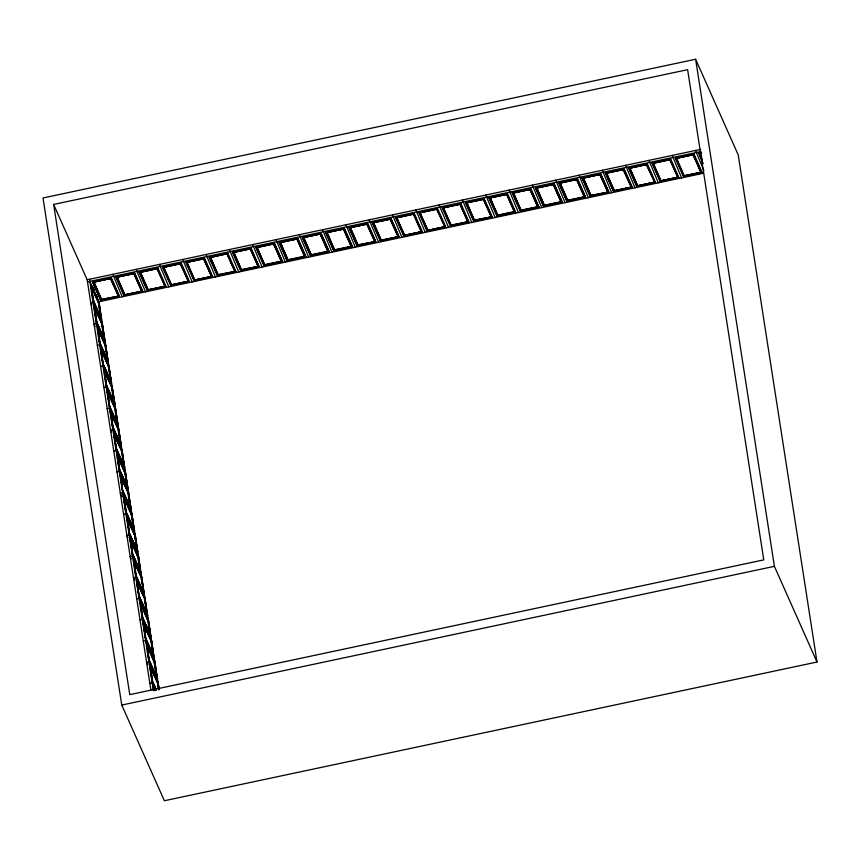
<?xml version="1.0" encoding="UTF-8"?>
<svg xmlns="http://www.w3.org/2000/svg" width="860" height="860" viewBox="0 0 860 860"><rect width="100%" height="100%" fill="white"/><g stroke="black" fill="none" stroke-linecap="round" stroke-linejoin="round"><path stroke-width="1.29" d="M101.125 300.323L101.448 299.688L118.422 296.077L110.37 278.425L93.622 282.091L93.117 282.327L101.125 300.323L119.024 296.517L111.015 278.522L110.478 278.801M116.928 277.135L124.754 294.733L141.728 291.175L133.676 273.469L116.928 277.135L124.431 295.367L116.949 277.307M165.647 286.606L165.034 286.165L148.071 289.777L140.234 272.19L147.748 290.411L139.728 272.416L157.627 268.61L165.647 286.606L147.748 290.411M188.953 281.661L188.34 281.209L171.376 284.821L171.054 285.466L163.034 267.46L180.944 263.654L188.953 281.661L171.054 285.466M264.289 265.643L282.188 261.838L273.749 243.81L256.269 247.648L264.289 265.643L264.611 265.009L281.575 261.451L273.523 243.745L281.327 261.558M287.595 260.688L305.493 256.882L297.485 238.886L279.586 242.692L287.595 260.688L287.917 260.053L304.881 256.495L296.829 238.79L304.644 256.602M303.397 237.51L320.361 233.963L328.197 251.485L311.223 255.097L310.901 255.732L302.892 237.736L303.397 237.51L311.255 255.259L328.8 251.926L310.901 255.732M352.116 246.981L351.504 246.53L334.529 250.142L334.207 250.787L326.198 232.78L326.703 232.555L344.097 228.986L352.116 246.981L334.207 250.787M375.422 242.025L374.81 241.585L357.846 245.186L357.523 245.831L349.504 227.835L367.403 224.03L375.422 242.025L357.523 245.831M380.829 240.875L398.728 237.07L398.115 236.629L381.152 240.23L373.315 222.643L380.829 240.875L373.348 222.804M421.432 231.727L404.49 235.447L421.432 231.673L404.458 235.275L396.632 217.688L404.135 235.919L396.127 217.924L413.596 214.086L422.034 232.114L404.135 235.919M427.441 230.964L427.764 230.329L444.738 226.718L436.687 209.066L419.938 212.732L419.433 212.968L427.441 230.964L445.351 227.158L436.901 209.13L445.351 227.158M515.269 212.302L514.667 211.85L497.693 215.462L497.37 216.107L489.362 198.101L507.26 194.306L515.269 212.302L497.37 216.107M538.575 207.346L537.973 206.905L520.999 210.506L520.676 211.151L512.667 193.156L530.566 189.35L538.575 207.346L520.676 211.151M561.892 202.39L561.279 201.95L544.305 205.551L543.982 206.196L535.973 188.2L553.872 184.395L561.892 202.39L543.982 206.196M559.806 183.062L567.643 200.767L584.585 196.994L567.621 200.595L567.299 201.24L559.279 183.244L576.759 179.407L585.198 197.434L567.299 201.24M590.605 196.284L608.504 192.479L590.949 195.811L607.891 192.038L599.839 174.386L583.112 178.117L590.605 196.284L582.596 178.289L583.091 178.052M606.408 173.096L614.233 190.694L631.186 187.179L623.156 169.431L606.408 173.096L613.911 191.328L605.902 173.333L606.461 173.215M629.713 168.151L637.539 185.738L654.514 182.18L646.462 164.486L629.713 168.151L637.217 186.373L629.735 168.313M678.433 177.622L677.82 177.181L660.856 180.783L653.019 163.196L660.534 181.428L652.514 163.422L670.413 159.627L678.433 177.622L660.534 181.428M96.911 322.296L94.396 306.063L102.404 324.059L94.181 306.773L102.222 324.392L104.931 340.291M117.809 425.388L109.478 406.608L117.809 425.388L115.552 408.403L107.027 390.16L115.53 408.575L107.521 390.58L107.145 391.644L115.347 408.909L118.056 424.808M117.293 454.402L125.377 471.968L127.903 488.19M110.8 411.704L110.435 412.779L118.637 430.032L121.335 445.931L113.326 427.936M123.894 496.887L131.3 514.678L131.945 514.226L123.431 495.801L131.763 514.581L134.461 530.448L125.882 512.248L134.59 530.953L126.28 512.27L123.926 496.22M133.708 560.043L141.792 577.608L133.741 560.279L136.299 575.834M137.202 582.972L144.888 599.065L147.06 614.416L144.674 599.033L137.363 582.618M124.431 295.367L142.341 291.562L134.321 273.566L133.741 273.899M194.36 280.51L212.259 276.705L204.25 258.709L186.867 262.332L194.36 280.51L186.351 262.515L186.856 262.278M398.728 237.07L390.719 219.074L373.337 222.697M483.524 199.283L491.963 217.257L474.064 221.052L466.045 203.057L466.55 202.831L474.064 221.052M683.84 176.472L701.738 172.666L693.73 154.671L676.347 158.294L683.84 176.472L675.82 158.476L676.325 158.24M97.674 327.198L100.201 343.419M100.953 348.321L100.588 349.386M114.09 432.838L116.455 448.963L124.743 467.56L116.207 449.318L113.961 432.333L122.098 450.833L124.141 466.496L116.035 448.866L115.648 446.372M127.215 517.354L129.581 533.479L137.869 552.077L129.161 533.383M140.341 601.871L142.857 618.093M143.62 622.995L145.985 639.12L154.284 657.728L146.039 638.926M98.911 303.193L91.117 284.94L93.632 301.161M96.771 322.048L95.954 319.598M99.244 340.732L99.631 343.215L108.338 361.92L99.803 343.677L97.545 326.692L105.683 345.193L107.683 360.867L100.394 344.505M101.104 350.547L108.79 366.683L100.835 347.816L108.79 366.683L111.488 382.55L102.91 364.35L111.617 383.044L103.307 364.371L101.114 350.267M106.758 385.678L106.188 385.473M109.93 406.543L117.53 424.26L115.132 408.876L107.435 391.3M110.585 412.413L118.82 429.71L110.306 411.284L112.929 428.194L121.464 446.437L113.208 427.667M119.884 470.194L119.314 469.99L128.022 488.695L119.723 470.012L117.325 454.639M122.819 491.178L130.709 508.744L128.484 493.446L120.432 475.806L128.548 493.178L120.647 475.096L122.604 491.125M132.902 554.442L141.029 572.706M130.634 540.714L137.858 556.936L140.191 571.9L138.503 556.484L130.494 538.478L132.849 554.528L140.782 573.287L132.623 554.969L130 538.059L138.525 556.302L140.782 573.287M136.192 575.544L144.061 594.411L135.73 575.641L144.308 593.83M141.169 601.613L139.008 596.765L137.224 582.693M136.557 580.317L145.071 598.732L136.933 580.242L139.18 597.216L147.716 615.47L139.578 596.969M142.696 617.921L150.995 636.593L142.696 617.921L150.876 636.088L148.167 620.2L140.298 602.538L147.705 620.318L149.833 634.035M152.672 682.496L155.907 689.763L152.317 681.733L150.059 664.758L158.219 683.076L158.971 689.924L158.197 683.249L150.188 665.253L152.532 681.303L151.747 678.787M165.012 286.262L157.047 268.943M188.34 281.263L180.353 263.988M328.176 251.582L320.146 233.834L328.015 251.657M351.482 246.637L343.452 228.889L351.256 246.691M374.81 241.638L366.822 224.352M398.115 236.683L390.128 219.397M514.645 211.958L506.604 194.209L514.42 212.011M537.952 207.002L529.921 189.254L537.79 207.066M561.279 202.003L553.227 184.298L561.032 202.111M584.585 197.048L576.533 179.342L584.413 197.155M677.798 177.278L669.832 159.949M217.666 275.555L235.575 271.749L217.666 275.555L209.657 257.559L227.126 253.711L234.963 271.308L226.911 253.657L234.963 271.362L218.021 275.071L210.184 257.376M240.983 270.599L258.881 266.793L250.443 248.766L232.963 252.603L240.983 270.599L241.456 269.599L233.716 252.206L241.52 270.019M450.758 226.008L451.231 225.008L468.044 221.762L460.218 204.175L443.244 207.776L442.739 208.012L450.758 226.008L468.657 222.202L460.218 204.175M623.263 169.807L631.81 187.523L613.911 191.328M119.744 469.958L127.527 487.276L124.732 472.419L117.508 456.198M599.904 174.816L607.891 192.038M646.526 164.905L655.126 182.578L637.217 186.373M109.693 406.673L107.489 391.246M149.189 660.179L157.563 678.852L149.027 660.609L146.78 643.624L154.94 661.953L157.186 678.927M101.673 299.742L93.869 281.929L101.448 299.688M142.341 291.562L124.786 294.894L141.556 291.293M164.787 286.326L148.092 289.938L165.066 286.326L157.208 268.578M171.387 284.875L188.168 281.381M212.259 276.705L194.704 280.027L211.657 276.318L203.82 258.666M218.214 274.974L210.41 257.161L218.01 274.964M264.826 265.063L257.022 247.25L264.622 265.052M288.089 260.139L280.328 242.305L287.96 260.139L305.493 256.882M311.449 255.151L303.644 237.349L311.223 255.097M334.572 250.228L327.488 233.608M358.061 245.25L350.256 227.438L357.889 245.272M390.289 219.042L398.148 236.79L381.173 240.392L397.943 236.79M444.566 226.879L427.85 230.426L444.738 226.718M474.559 220.504L466.797 202.67L474.462 220.525L491.35 216.86L483.298 199.165L491.382 216.978L474.387 220.418M497.865 215.559L490.103 197.714L497.693 215.462M521.225 210.571L513.42 192.758L521.02 210.56M544.477 205.648L536.726 187.802L544.326 205.604M567.837 200.659L560.032 182.847L567.664 200.681M591.142 195.704L583.338 177.902L590.938 195.693M631.025 187.254L614.266 190.855L631.208 187.082M654.514 182.126L637.572 185.9L654.342 182.299M677.572 177.332L660.878 180.944L677.841 177.343L669.994 159.584M701.738 172.666L701.126 172.226L684.173 175.881L701.126 172.279L693.3 154.628M103.297 364.339L111.144 381.958L108.575 366.618L101.265 350.203M106.608 385.57L104.243 369.456L112.251 387.452L104.2 370.123M702.125 160.239C699.674 156.993 697.879 148.468 701.567 157.186M119.605 470.033L127.366 487.642L124.98 472.258L117.153 454.671M127.226 520.913L126.99 518.064L134.827 535.651L137.278 551.002L129.387 533.437L137.74 551.582L135.224 535.35L127.086 516.849L129.344 533.834L127.086 516.849M235.575 271.749L227.126 253.711M491.963 217.257L483.954 199.251L466.55 202.831M101.641 319.157L93.525 300.86L101.394 319.737L93.063 300.968M126.097 512.313L133.934 529.9L131.548 514.516L123.711 496.929M695.633 59.254L43 197.972L121.765 705.06L164.368 800.746L817 662.028L738.235 154.94L695.633 59.254L774.398 566.342L817 662.028M53.632 204.444L687.624 69.681L763.766 559.882L129.774 694.633L53.632 204.444L87.172 279.769L150.876 689.935M87.172 279.769L700.707 149.361M87.505 281.876L701.029 151.478M92.611 281.908L111.262 277.941L119.422 296.259L100.824 300.57L92.611 281.908L100.824 300.57M115.928 276.952L134.569 272.986L142.728 291.314L124.13 295.614L115.928 276.952L124.13 295.614M139.234 271.997L157.885 268.03L166.088 286.692L147.447 290.659L139.234 271.997L147.447 290.659M162.54 267.041L181.191 263.085L189.393 281.736L170.753 285.703L162.594 267.385L181.191 263.085M185.846 262.085L204.497 258.129L212.71 276.791L194.059 280.747L185.9 262.429L204.497 258.129M209.163 257.129L227.803 253.173L236.016 271.835L217.365 275.791L209.216 257.473L227.803 253.173M232.469 252.184L251.109 248.218L259.322 266.88L240.682 270.846L232.523 252.517L251.109 248.218M255.775 247.228L274.426 243.262L282.628 261.924L263.988 265.89L255.828 247.562L274.48 243.606L282.628 261.924M279.081 242.273L297.732 238.306L305.891 256.635L287.294 260.935L279.081 242.273L287.294 260.935M302.397 237.317L321.038 233.35L329.197 251.679L310.6 255.979L302.397 237.317L310.6 255.979M325.704 232.361L344.344 228.405L352.503 246.723L333.906 251.023L325.704 232.361L333.906 251.023M349.01 227.405L367.661 223.45L375.809 241.767L357.223 246.067L349.01 227.405L357.223 246.067M372.315 222.46L390.967 218.494L399.126 236.812L380.529 241.112L372.315 222.46L380.529 241.112M395.621 217.505L414.273 213.538L422.486 232.2L403.834 236.167L395.675 217.838L414.273 213.538M418.938 212.549L437.579 208.582L445.792 227.244L427.14 231.211L418.992 212.882L437.579 208.582M442.244 207.593L460.885 203.626L469.098 222.288L450.457 226.255L442.298 207.926L460.885 203.626M465.55 202.637L484.202 198.671L492.404 217.333L473.763 221.299L465.604 202.981L484.202 198.671M488.856 197.682L507.507 193.726L515.721 212.377L497.069 216.344L488.91 198.026L507.507 193.726M512.173 192.726L530.813 188.77L539.026 207.432L520.375 211.388L512.216 193.07L530.867 189.103L539.026 207.432M535.479 187.781L554.12 183.814L562.279 202.132L543.681 206.432L535.479 187.781L543.681 206.432M558.785 182.825L577.436 178.858L585.585 197.176L566.998 201.487L558.785 182.825L566.998 201.487M582.091 177.869L600.742 173.903L608.901 192.231L590.304 196.531L582.091 177.869L590.304 196.531M605.397 172.914L624.048 168.947L632.207 187.276L613.61 191.576L605.397 172.914L613.61 191.576M628.714 167.958L647.354 163.991L655.567 182.653L636.916 186.62L628.714 167.958L636.916 186.62M652.02 163.002L670.66 159.046L678.873 177.697L660.233 181.664L652.073 163.346L670.66 159.046M675.326 158.047L693.977 154.09L702.179 172.752L683.539 176.708L675.38 158.391L693.977 154.09M701.169 152.908L698.686 153.435L701.126 152.564M92.665 282.241L111.316 278.285L119.475 296.603M115.982 277.286L134.622 273.329L142.781 291.647M139.288 272.33L157.885 268.03M279.135 242.606L297.786 238.65L305.945 256.968M302.44 237.661L321.092 233.694L329.251 252.012M325.757 232.705L344.398 228.738L352.557 247.056M349.063 227.75L367.704 223.783L375.863 242.111M372.369 222.794L391.02 218.827L399.18 237.156M535.533 188.114L554.173 184.148L562.332 202.476M558.839 183.158L577.479 179.192L585.638 197.52M582.145 178.203L600.796 174.247L608.955 192.565M605.451 173.247L624.102 169.291L632.261 187.609M628.767 168.302L647.354 163.991M93.117 282.327L111.015 278.522M116.422 277.371L134.321 273.566M139.728 272.416L157.627 268.61M163.034 267.46L180.944 263.654M186.351 262.515L204.25 258.709M209.657 257.559L227.556 253.754M232.963 252.603L250.862 248.798L258.881 266.793M256.269 247.648L274.179 243.842L282.188 261.838M279.586 242.692L297.485 238.886M302.892 237.736L320.791 233.931L328.8 251.926M326.198 232.78L344.097 228.986M349.504 227.835L367.403 224.03M372.821 222.88L390.719 219.074M396.127 217.924L414.025 214.119L422.034 232.114M419.433 212.968L437.331 209.163M442.739 208.012L460.637 204.207M466.045 203.057L483.954 199.251M489.362 198.101L507.26 194.306M512.667 193.156L530.566 189.35M535.973 188.2L553.872 184.395M559.279 183.244L577.178 179.439L585.198 197.434M582.596 178.289L600.495 174.483L608.504 192.479M605.902 173.333L623.801 169.527L631.81 187.523M629.208 168.377L647.107 164.572L655.126 182.578M652.514 163.422L670.413 159.627M675.82 158.476L693.73 154.671M699.137 153.521L701.695 152.972M90.988 284.434L93.235 301.419L90.988 284.434L99.147 302.752L101.394 319.737M90.891 285.638L98.943 303.268L101.114 318.608L98.728 303.225L91.074 285.606M101.609 299.323L118.175 296.238M218.15 274.555L234.715 271.47M241.456 269.599L258.269 266.353L241.327 270.126L258.29 266.514L250.217 248.701L258.022 266.514M264.762 264.644L281.263 261.139M288.068 259.688L304.58 256.183M311.385 254.732L327.886 251.227M334.69 249.776L351.192 246.272M357.996 244.821L374.562 241.735M474.537 220.052L491.178 216.978M497.843 215.097L514.355 211.592M521.16 210.141L537.661 206.636M544.466 205.196L560.967 201.681M567.772 200.24L584.273 196.725M591.078 195.284L607.654 192.199M194.725 279.952L211.678 276.425L203.605 258.613L211.409 276.415M467.797 221.923L459.992 204.11L468.066 221.923L451.102 225.535L468.044 221.762L468.657 222.202M100.77 300.226L119.422 296.259M124.087 295.27L142.728 291.314M148.629 290.056L166.088 286.692M188.103 281.671L170.753 285.703M241.864 270.233L259.322 266.88M282.585 261.591L263.988 265.89M287.24 260.591L305.891 256.635M310.546 255.635L313.04 255.108M315.523 254.581L329.197 251.679M335.099 250.421L352.503 246.723M357.169 245.734L374.573 242.036M380.475 240.778L399.126 236.812M477.44 220.171L492.404 217.333M521.568 210.786L538.973 207.088M543.638 206.099L561.042 202.401M566.944 201.143L584.349 197.445M590.25 196.188L608.901 192.231M613.556 191.232L632.207 187.276M636.873 186.287L655.567 182.653M89.838 281.381L98.9 301.742L703.62 173.204M104.683 340.872L102.426 323.887L94.267 305.558L96.524 322.543L105.049 340.786L96.814 321.995M96.524 322.543L94.267 305.558M101.2 332.992L104.565 339.463M99.803 343.677L97.545 326.692M97.352 345.269L99.674 344.774L108.747 365.124M105.705 345.01L107.962 361.995M97.825 329.423L105.511 345.548L97.642 327.864M107.833 360.512L105.049 345.645M100.631 366.392L102.963 365.898L112.026 386.258M108.994 366.145L111.241 383.13M114.52 404.254L106.371 385.936L104.114 368.951L112.273 387.269L114.896 404.178L106.661 385.377M111.112 381.636L108.328 366.779M106.371 385.936L104.114 368.951M103.909 387.527L106.242 387.032L115.305 407.382M104.382 371.681L112.069 387.785L114.24 403.125L106.414 385.538M107.188 408.65L109.521 408.156L118.583 428.517M112.929 428.194L110.682 411.209M118.831 429.527L121.088 446.512M116.207 449.318L113.961 432.333M113.756 450.909L116.089 450.414L125.151 470.775M122.12 450.661L124.367 467.646M113.713 433.902L121.916 451.188L113.864 433.548L121.701 451.135L124.614 467.066L116.498 448.769M117.239 453.467L119.497 470.452L117.239 453.467L125.399 471.785L127.656 488.77M124.248 466.152L121.454 451.296M117.035 472.043L119.368 471.538L128.43 491.898M124.732 472.419L116.863 453.542M120.153 474.677L128.678 492.92L120.153 474.677L122.776 491.576L131.311 509.819L123.066 491.028M122.776 491.576L120.518 474.591M120.798 477.321L128.484 493.425L131.182 509.324M123.603 514.302L125.936 513.796L134.998 534.157M131.967 514.043L134.214 531.029M135.246 535.178L137.493 552.152M127.355 519.58L135.052 535.705L126.71 516.935M132.666 554.571L140.502 572.158L138.105 556.775L130.451 539.145M137.374 550.669L134.579 535.812M132.623 554.969L130.365 537.984M137.858 556.936L130 538.059M133.655 559.107L135.901 576.092L133.655 559.107L141.803 577.436L144.061 594.411M133.923 561.838L141.61 577.942L143.835 593.26L141.588 577.92L133.558 560.312M143.932 592.927L141.148 578.071M139.18 597.216L136.933 580.242M136.729 598.807L139.062 598.313L148.124 618.673M145.093 598.56L147.339 615.545M140.212 601.366L142.47 618.351L140.212 601.366L148.35 619.866L150.522 635.508L142.513 617.953M147.232 614.137L144.426 599.194M147.06 614.416L147.587 614.964L139.471 596.668M140.008 619.942L142.341 619.447L151.403 639.808M148.371 619.695L150.629 636.669M147.705 620.318L139.836 601.452M143.491 622.5L145.749 639.475L143.491 622.5L151.629 640.99L153.628 656.674L151.231 641.291L143.588 623.661M143.642 626.564L143.405 623.704M143.298 641.066L145.62 640.571L154.692 660.932M151.65 640.818L153.908 657.803M143.244 624.07L151.457 641.356L143.125 622.575M146.684 644.828L146.899 644.129L154.918 662.125L146.684 644.828L154.273 662.576L156.595 677.54M149.027 660.609L146.78 643.624M154.273 662.576L157.434 678.346M152.317 681.733L150.059 664.758M149.855 683.324L152.188 682.829L155.198 689.591M150.328 667.478L158.014 683.614L149.963 665.962M153.575 689.86L152.972 685.968L154.972 689.548M121.765 705.06L774.398 566.342M98.728 303.225L90.612 284.51M94.181 306.773L102.071 324.349M606.644 173.344L614.459 190.748M420.175 212.979L427.99 230.383M117.164 277.382L124.98 294.786M157.96 683.549L150.274 666.221M119.024 296.517L101.48 299.85L93.622 282.091M114.767 403.673L112.047 387.763L103.737 369.026M241.316 270.008L233.469 252.367M699.653 153.338L702.383 159.562M513.183 192.973L521.031 210.668L537.994 207.066L530.136 189.307M350.031 227.653L357.867 245.347L374.842 241.746L366.983 223.987M163.561 267.288L171.398 284.983L188.372 281.381L180.514 263.622M700.964 155.552L699.943 153.553M698.632 153.101L703.243 163.669M703.899 170.656L695.525 150.457M700.879 172.376L693.074 154.574L701.158 172.387L684.162 175.827M684.377 175.892L676.637 158.498M681.604 177.891L672.219 155.413M661.071 180.847L653.331 163.454M658.298 182.836L648.902 160.369M637.765 185.792L630.025 168.409M634.992 187.792L625.596 165.324M611.686 192.748L602.29 170.28M588.369 197.703L578.984 175.236M565.063 202.659L555.667 180.191M553.442 184.362L561.3 202.111L544.337 205.712L536.479 187.964M541.757 207.615L532.361 185.136M518.451 212.571L509.055 190.092M506.83 194.263L514.688 212.022L497.714 215.624L489.867 197.875M495.134 217.516L485.75 195.048M471.828 222.471L462.443 200.004M451.296 225.427L443.556 208.045M443.244 207.776L451.081 225.374M448.522 227.427L439.127 204.959M419.938 212.732L427.764 230.329M425.216 232.383L415.821 209.915M421.185 231.834L413.445 214.441M404.684 235.339L396.944 217.956M401.91 237.338L392.515 214.871M381.367 240.295L373.627 222.912M378.594 242.294L369.209 219.816M355.287 247.25L345.892 224.772M343.667 228.943L351.525 246.702L334.562 250.303L326.725 232.608M334.755 250.206L326.95 232.393M331.981 252.195L322.586 229.727M308.675 257.151L299.28 234.683M297.055 238.854L304.881 256.441M280.091 242.455L287.917 260.053M285.359 262.106L275.974 239.639M256.774 247.411L264.633 265.17L281.575 261.397M262.053 267.062L252.668 244.595M238.747 272.018L229.351 249.54M215.441 276.974L206.045 254.495M194.908 279.93L187.168 262.536M192.135 281.929L182.739 259.451M171.591 284.886L163.851 267.492M168.818 286.875L159.433 264.407M148.285 289.831L140.546 272.448M145.512 291.83L136.117 269.363M133.891 273.534L141.728 291.121M122.206 296.786L112.81 274.318M110.585 278.489L118.422 296.077M92.708 286.455L94.299 290.046M96.438 294.84L97.502 297.238M102.179 322.865L93.117 302.516L90.784 303.01L91.848 305.408M96.567 322.156L104.393 339.743L102.007 324.36M97.427 324.51L99.04 328.144M105.457 344L96.395 323.639L94.062 324.134L95.127 326.531M97.459 327.896L105.285 345.483L108.209 361.415L100.093 343.118M110.306 411.284L118.637 430.065M112.972 427.796L120.808 445.383L118.422 430M121.873 449.64L112.8 429.29L110.478 429.785L111.542 432.171M131.72 513.033L122.647 492.673L120.325 493.167L121.916 496.757M138.277 555.291L129.215 534.931L126.882 535.425L127.946 537.822M141.556 576.415L132.494 556.054L130.161 556.549L131.236 558.946M144.846 597.549L135.772 577.189L133.451 577.683L134.515 580.081M142.244 604.032L146.264 613.072M146.404 643.71L154.736 662.479L156.907 677.809L149.07 660.211M157.971 682.066L148.909 661.705L146.576 662.2L147.641 664.597M152.607 681.184L156.348 689.86M152.897 682.561L156.165 689.903M152.972 685.968L154.994 690.569M153.252 687.086L154.811 690.612M702.179 172.752L683.539 176.708M678.873 177.697L660.233 181.664M515.721 212.377L497.069 216.344M469.098 222.288L450.457 226.255M445.792 227.244L427.14 231.211M422.486 232.2L403.834 236.167M236.016 271.835L217.365 275.791M212.71 276.791L194.059 280.747M98.9 301.742L158.993 688.666M128.312 492.995L130.935 509.905M157.799 683.549L158.595 688.677M98.481 303.387L100.803 318.35M101.759 324.521L104.081 339.474M111.606 387.903L113.735 401.62M114.885 409.037L117.218 423.991M118.175 430.161L120.497 445.125M128.022 493.554L130.15 507.26M131.3 514.678L133.623 529.642M150.995 641.452L153.123 655.169M157.552 683.711L158.326 688.699M100.835 347.816L103.082 364.801L100.459 347.902M107.392 390.075L109.65 407.06L107.027 390.16M123.808 495.725L126.055 512.711L123.431 495.801M153.338 685.882L154.048 690.129M110.768 412.381L112.961 426.474M146.867 644.796L149.059 658.889M153.424 687.054L153.832 689.612M90.741 286.004L91.128 288.498M91.515 290.992L91.902 293.486M92.482 297.227L92.869 299.721M94.213 308.375L94.6 310.868M94.987 313.363L95.374 315.856M98.47 335.744L98.857 338.238M100.975 351.88L101.362 354.374M101.942 358.115L102.329 360.609M104.447 374.261L104.834 376.755M107.919 396.632L108.306 399.126M108.693 401.62L109.08 404.114M110.435 412.779L110.822 415.272M111.402 419.013L111.789 421.507M112.176 424.002L112.563 426.485M113.907 435.149L114.294 437.643M114.874 441.384L115.261 443.878M117.379 457.531L117.766 460.025M118.153 462.519L118.734 466.249M120.862 479.901L121.249 482.395M121.636 484.889L122.217 488.63M123.56 497.295L123.947 499.789M124.334 502.283L124.721 504.777M125.108 507.26L125.495 509.754M127.613 523.407L128.194 527.148M128.581 529.642L128.968 532.136M130.311 540.8L130.698 543.294M131.085 545.788L131.472 548.271M132.053 552.012L132.44 554.507M133.794 563.171L134.181 565.665M134.569 568.159L134.956 570.653M137.267 585.553L137.654 588.046M138.041 590.53L138.428 593.024M140.546 606.676L140.932 609.17M141.513 612.911L141.9 615.405M144.028 629.058L144.416 631.541M144.996 635.282L145.383 637.776M147.501 651.428L147.888 653.922M148.275 656.416L148.662 658.911M150.005 667.575L150.393 670.058M150.973 673.799L151.36 676.293M89.505 279.274L153.413 690.752"/></g></svg>
